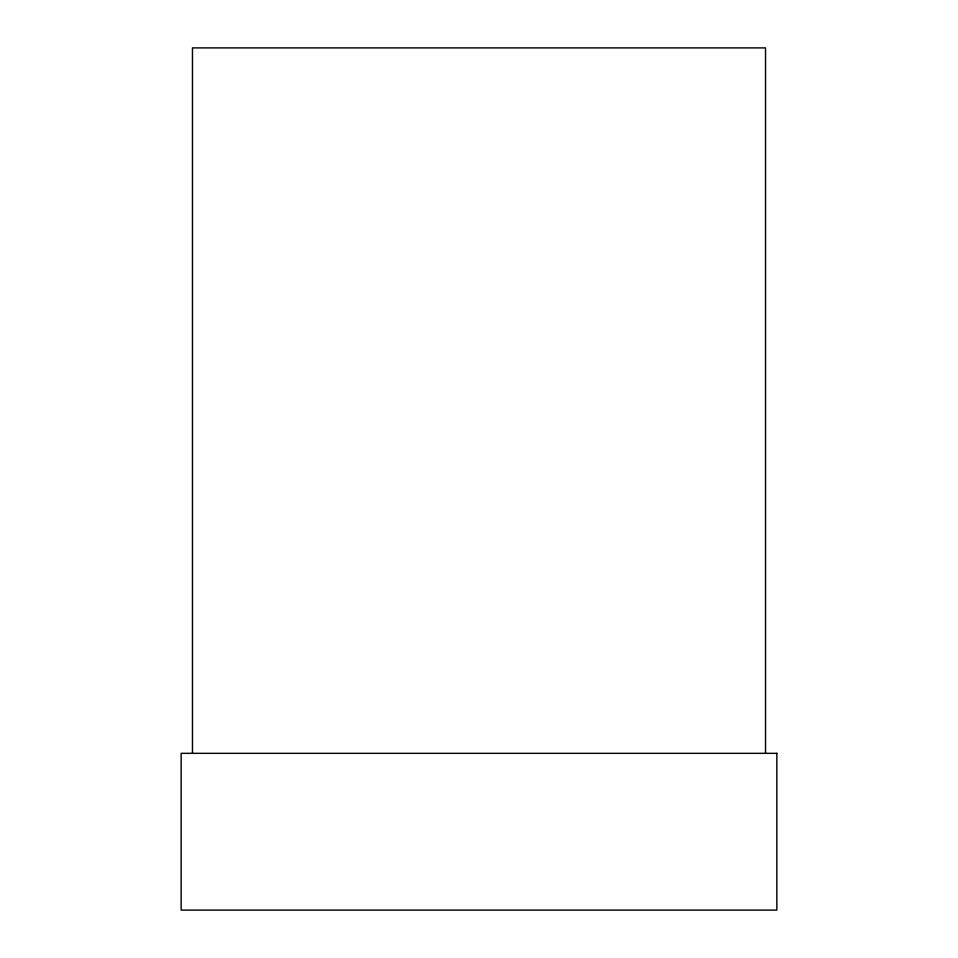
<?xml version="1.0" encoding="UTF-8"?>
<svg xmlns="http://www.w3.org/2000/svg" width="958" height="958" viewBox="0 0 958 958"><rect width="100%" height="100%" fill="white"/><g stroke="black" fill="none" stroke-linecap="round" stroke-linejoin="round"><path stroke-width="1.44" d="M765.526 753.335L765.526 47.9L192.474 47.9L192.474 753.335M776.854 753.335L181.146 753.335L181.146 910.1L776.854 910.1L776.854 753.335"/></g></svg>
